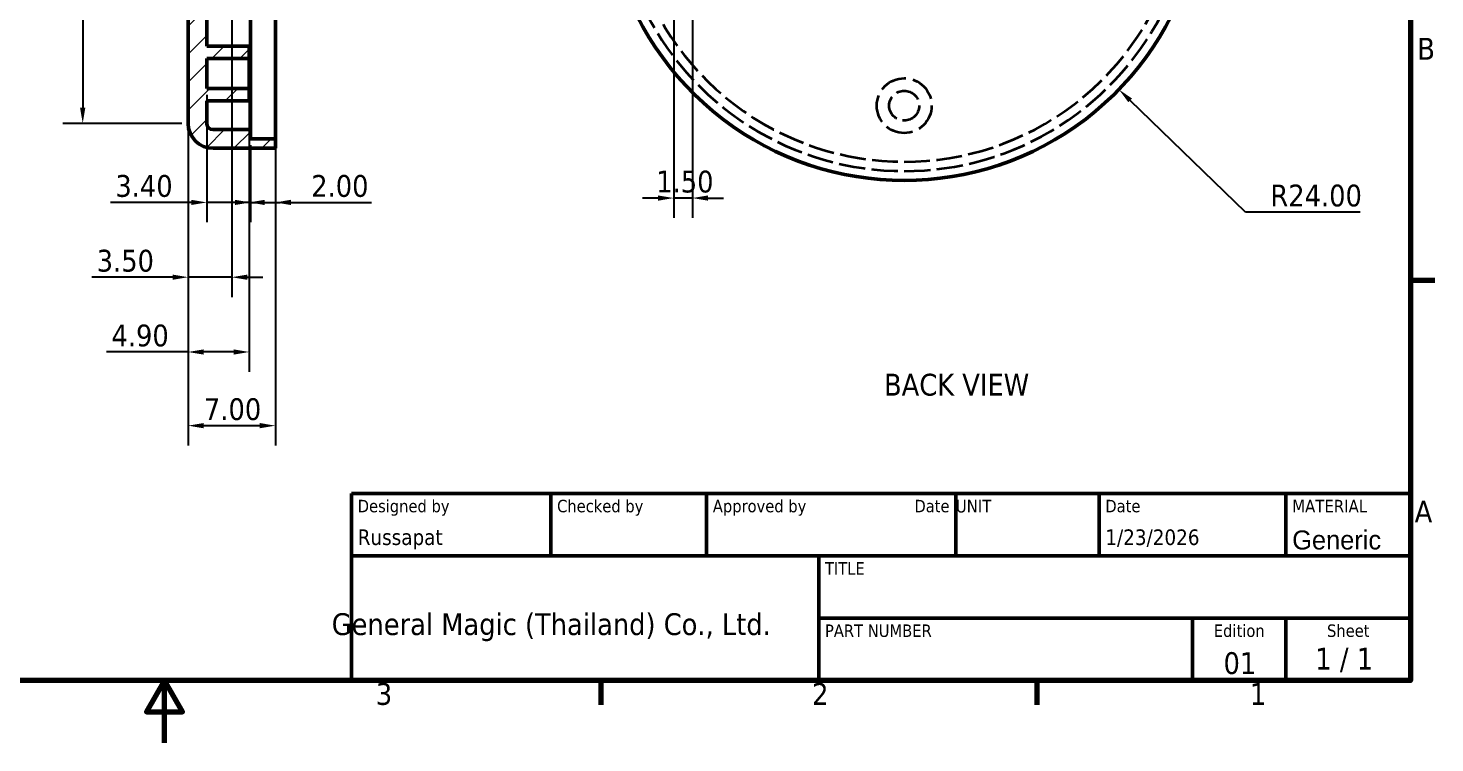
# Model space of a CAD drawing. Header units: millimetres. Extents: x 0 to 210, y 0 to 149.
# Drawn here: x 94 to 206.9, y 0 to 57.3 of the extents above; entities that cross this region are included whole.
import ezdxf
from ezdxf.enums import TextEntityAlignment as Align

# ---------------------------------------------------------------- set-up
doc = ezdxf.new("R2018")
doc.units = ezdxf.units.MM
doc.header["$LTSCALE"] = 0.5
doc.linetypes.add('DASHED', pattern=[0.2068, 0.1655, -0.0413])
for name, color, linetype, lineweight in [('Border (ISO)', 7, 'Continuous', 70), ('Dimension (ISO)', 7, 'Continuous', 25), ('Hatch (ISO)', 7, 'Continuous', 18), ('Hidden (ISO)', 7, 'DASHED', 35), ('Symbol (ISO)', 7, 'Continuous', 25), ('Title (ISO)', 7, 'Continuous', 50), ('Visible (ISO)', 7, 'Continuous', 50)]:
    doc.layers.add(name, color=color, linetype=linetype, lineweight=lineweight)
doc.styles.add('Note Text (ISO)', font='tahoma.ttf')
doc.styles.add('Text Style35', font='tahoma.ttf')
doc.styles.add('Text Style39', font='tahoma.ttf')
doc.styles.add('Text Style41', font='tahoma.ttf')
doc.dimstyles.new('Default (ISO)', dxfattribs={"dimscale": 0.5, "dimtxt": 3.5, "dimasz": 2.5, "dimexe": 3.175, "dimexo": 1, "dimgap": 0.762, "dimtad": 1, "dimtoh": 1, "dimzin": 0, "dimdsep": 46, "dimtxsty": 'Note Text (ISO)', "dimcen": 0.09, "dimdle": 10, "dimclrd": 256, "dimclre": 256, "dimclrt": 256, "dimazin": 0, "dimtfac": 1.001486, "dimtmove": 0, "dimatfit": 3, "dimfxl": 0, "dimtolj": 1, "dimtzin": 0, "dimlwd": -1, "dimlwe": -1, "dimarcsym": 0})

# ---------------------------------------------------------------- blocks, each defined once
blk = doc.blocks.new('Borders Default Border')
at = {"layer": 'Border (ISO)'}
for p, q in [((410, 74.25), (413.9, 74.25)), ((280, 10), (280, 6.1)), ((350, 10), (350, 6.1))]:
    blk.add_line(p, q, dxfattribs=at)
at = {"layer": 'Border (ISO)', "flags": 128}
for points in [[(10, 10), (10, 287), (410, 287), (410, 10), (10, 10)], [(210, 0), (210, 10), (207.11, 5), (212.89, 5), (210, 10)]]:
    blk.add_lwpolyline(points, dxfattribs=at)
at = {"layer": 'Border (ISO)', "char_height": 3.5, "attachment_point": 7, "style": 'Note Text (ISO)'}
for s, insert in [('B', (411.08, 109.63)), ('A', (410.66, 35.38)), ('3', (243.91, 6.03)), ('2', (313.94, 6.1)), ('1', (384.21, 6.1))]:
    blk.add_mtext(s, dxfattribs=dict(at, insert=insert))
blk = doc.blocks.new('Title Blocks ISO')
at = {"layer": 'Title (ISO)'}
for p, q in [((275.72, 130), (105.72, 130)), ((105.72, 130), (105.72, 100)), ((137.72, 120), (137.72, 130)), ((162.72, 120), (162.72, 130)), ((202.72, 120), (202.72, 130)), ((225.72, 120), (225.72, 130)), ((255.72, 120), (255.72, 130)), ((275.72, 100), (275.72, 130)), ((105.72, 120), (275.72, 120)), ((180.72, 120), (180.72, 100)), ((275.72, 110), (180.72, 110)), ((240.72, 100), (240.72, 110)), ((255.72, 100), (255.72, 110)), ((105.72, 100), (275.72, 100))]:
    blk.add_line(p, q, dxfattribs=at)
at = {"layer": 'Title (ISO)', "style": 'Text Style41'}
for s, p in [('Designed by', (106.72, 129)), ('Checked by', (138.72, 129)), ('Approved by', (163.72, 129)), ('Date', (226.72, 129))]:
    blk.add_text(s, height=2, dxfattribs=at).set_placement(p, align=Align.TOP_LEFT)
blk.add_text('Date', height=2, dxfattribs=at).set_placement((201.72, 129), align=Align.TOP_RIGHT)
for s, p in [('Edition', (248.22, 109)), ('Sheet', (265.72, 109))]:
    blk.add_text(s, height=2, dxfattribs=at).set_placement(p, align=Align.TOP_CENTER)
at = {"layer": 'Title (ISO)', "style": 'Note Text (ISO)'}
blk.add_text('1 / 1 ', height=3.5, dxfattribs=at).set_placement((265.72, 103.5), align=Align.MIDDLE_CENTER)
at = {"layer": 'Title (ISO)', "attachment_point": 1, "style": 'Note Text (ISO)'}
for s, insert, char_height in [('\\fTahoma|b0|i0;{\\H2.0300;UNIT}', (202.72, 129), 2.03), ('\\fTahoma|b0|i0;{\\H2.0300;MATERIAL}', (256.72, 129), 2.03), ('\\fTahoma|b0|i0;{\\H2.0000;TITLE}', (181.72, 119), 2), ('\\fTahoma|b0|i0;{\\H2.0000;PART NUMBER}', (181.72, 109), 2)]:
    blk.add_mtext(s, dxfattribs=dict(at, insert=insert, char_height=char_height))
at = {"layer": 'Title (ISO)', "insert": (137.79, 108.55), "char_height": 3.5, "width": 73.3779, "attachment_point": 5, "style": 'Note Text (ISO)'}
blk.add_mtext('\\fTahoma|b0|i0;General Magic (Thailand) Co., Ltd.', dxfattribs=at)
at = {"layer": 'Title (ISO)', "style": 'Text Style39'}
for tag, p in [('AUTHOR', (106.72, 121)), ('CHECKED_BY', (138.72, 121)), ('ENG_APPROVED_BY', (163.72, 121)), ('CREATION_DATE', (226.72, 121))]:
    blk.add_attdef(tag, text='', height=2.5, dxfattribs=at).set_placement(p, align=Align.BOTTOM_LEFT)
blk.add_attdef('ENG_APPROVAL_DATE', text='', height=2.5, dxfattribs=at).set_placement((201.72, 121), align=Align.BOTTOM_RIGHT)
at = {"layer": 'Title (ISO)', "style": 'Text Style35'}
blk.add_attdef('MATERIAL', text='', height=3.05, dxfattribs=at).set_placement((256.72, 124.08), align=Align.TOP_LEFT)
at = {"layer": 'Title (ISO)', "style": 'Note Text (ISO)'}
for tag, p in [('TITLE', (228.22, 115)), ('REVISION_NUMBER', (248.22, 103.5))]:
    blk.add_attdef(tag, text='', height=3.5, dxfattribs=at).set_placement(p, align=Align.MIDDLE_CENTER)
blk.add_attdef('PART_NUMBER', text='', height=3.5, dxfattribs=at).set_placement((181.72, 105), align=Align.MIDDLE_LEFT)
blk = doc.blocks.new('*D11')
at = {"layer": 'Defpoints', "color": 0, "transparency": 16777216}
for p in [(110.39, 61.7), (106.89, 49.7), (106.89, 37.36)]:
    blk.add_point(p, dxfattribs=at)
at = {"layer": 'Dimension (ISO)', "transparency": 16777216}
for p, q in [((110.39, 61.2), (110.39, 35.77)), ((106.89, 49.2), (106.89, 35.77)), ((105.64, 37.36), (99.17, 37.36)), ((110.39, 37.36), (106.89, 37.36)), ((111.64, 37.36), (112.89, 37.36))]:
    blk.add_line(p, q, dxfattribs=at)
for points in [[(105.64, 37.57), (105.64, 37.15), (106.89, 37.36)], [(111.64, 37.57), (111.64, 37.15), (110.39, 37.36)]]:
    blk.add_solid(points, dxfattribs=at)
at = {"layer": 'Dimension (ISO)', "transparency": 16777216, "insert": (99.55, 39.56), "char_height": 1.75, "attachment_point": 1, "style": 'Note Text (ISO)'}
blk.add_mtext('\\A1;3.50', dxfattribs=at)
blk = doc.blocks.new('*D12')
at = {"layer": 'Defpoints', "color": 0, "transparency": 16777216}
for p in [(111.79, 52.5), (106.89, 49.7), (106.89, 31.36)]:
    blk.add_point(p, dxfattribs=at)
at = {"layer": 'Dimension (ISO)', "transparency": 16777216}
for p, q in [((111.79, 52), (111.79, 29.77)), ((106.89, 49.2), (106.89, 29.77)), ((106.89, 31.36), (100.35, 31.36)), ((110.54, 31.36), (108.14, 31.36))]:
    blk.add_line(p, q, dxfattribs=at)
for points in [[(108.14, 31.57), (108.14, 31.15), (106.89, 31.36)], [(110.54, 31.57), (110.54, 31.15), (111.79, 31.36)]]:
    blk.add_solid(points, dxfattribs=at)
at = {"layer": 'Dimension (ISO)', "transparency": 16777216, "insert": (100.74, 33.56), "char_height": 1.75, "attachment_point": 1, "style": 'Note Text (ISO)'}
blk.add_mtext('\\A1;4.90', dxfattribs=at)
blk = doc.blocks.new('*D23')
at = {"layer": 'Defpoints', "color": 0, "transparency": 16777216}
for p in [(108.39, 52.5), (111.79, 52.5), (108.39, 43.36)]:
    blk.add_point(p, dxfattribs=at)
at = {"layer": 'Dimension (ISO)', "transparency": 16777216}
for p, q in [((108.39, 52), (108.39, 41.77)), ((111.79, 52), (111.79, 41.77)), ((107.14, 43.36), (100.67, 43.36)), ((111.79, 43.36), (108.39, 43.36)), ((113.04, 43.36), (114.29, 43.36))]:
    blk.add_line(p, q, dxfattribs=at)
for points in [[(107.14, 43.57), (107.14, 43.15), (108.39, 43.36)], [(113.04, 43.57), (113.04, 43.15), (111.79, 43.36)]]:
    blk.add_solid(points, dxfattribs=at)
at = {"layer": 'Dimension (ISO)', "transparency": 16777216, "insert": (101.05, 45.56), "char_height": 1.75, "attachment_point": 1, "style": 'Note Text (ISO)'}
blk.add_mtext('\\A1;3.40', dxfattribs=at)
blk = doc.blocks.new('*D24')
at = {"layer": 'Defpoints', "color": 0, "transparency": 16777216}
for p in [(111.89, 48.45), (113.89, 48.45), (111.89, 43.36)]:
    blk.add_point(p, dxfattribs=at)
at = {"layer": 'Dimension (ISO)', "transparency": 16777216}
for p, q in [((111.89, 47.95), (111.89, 41.77)), ((113.89, 47.95), (113.89, 41.77)), ((110.64, 43.36), (109.39, 43.36)), ((111.89, 43.36), (113.89, 43.36)), ((115.14, 43.36), (121.6, 43.36))]:
    blk.add_line(p, q, dxfattribs=at)
for points in [[(110.64, 43.57), (110.64, 43.15), (111.89, 43.36)], [(115.14, 43.57), (115.14, 43.15), (113.89, 43.36)]]:
    blk.add_solid(points, dxfattribs=at)
at = {"layer": 'Dimension (ISO)', "transparency": 16777216, "insert": (116.77, 45.56), "char_height": 1.75, "attachment_point": 1, "style": 'Note Text (ISO)'}
blk.add_mtext('\\A1;2.00', dxfattribs=at)
blk = doc.blocks.new('*D25')
at = {"layer": 'Defpoints', "color": 0, "transparency": 16777216}
for p in [(145.86, 65.12), (147.36, 65.12), (145.86, 43.71)]:
    blk.add_point(p, dxfattribs=at)
at = {"layer": 'Dimension (ISO)', "transparency": 16777216}
for p, q in [((145.86, 64.62), (145.86, 42.12)), ((147.36, 64.62), (147.36, 42.12)), ((144.61, 43.71), (143.36, 43.71)), ((147.36, 43.71), (145.86, 43.71)), ((148.61, 43.71), (149.86, 43.71))]:
    blk.add_line(p, q, dxfattribs=at)
for points in [[(144.61, 43.92), (144.61, 43.5), (145.86, 43.71)], [(148.61, 43.92), (148.61, 43.5), (147.36, 43.71)]]:
    blk.add_solid(points, dxfattribs=at)
at = {"layer": 'Dimension (ISO)', "transparency": 16777216, "insert": (144.46, 45.91), "char_height": 1.75, "attachment_point": 1, "style": 'Note Text (ISO)'}
blk.add_mtext('\\A1;1.50', dxfattribs=at)
blk = doc.blocks.new('*D28')
at = {"layer": 'Defpoints', "color": 0, "transparency": 16777216}
for p in [(164.36, 69.12), (181.59, 52.42)]:
    blk.add_point(p, dxfattribs=at)
at = {"layer": 'Dimension (ISO)', "transparency": 16777216}
for p, q in [((191.74, 42.59), (182.49, 51.55)), ((200.96, 42.59), (191.74, 42.59))]:
    blk.add_line(p, q, dxfattribs=at)
blk.add_solid([(182.64, 51.7), (182.35, 51.4), (181.59, 52.42)], dxfattribs=at)
at = {"layer": 'Dimension (ISO)', "transparency": 16777216, "insert": (193.75, 44.79), "char_height": 1.75, "attachment_point": 1, "style": 'Note Text (ISO)'}
blk.add_mtext('\\A1;R24.00', dxfattribs=at)
blk = doc.blocks.new('*D37')
at = {"layer": 'Defpoints', "color": 0, "transparency": 16777216}
for p in [(106.89, 93.7), (98.43, 49.7), (106.89, 49.7)]:
    blk.add_point(p, dxfattribs=at)
at = {"layer": 'Dimension (ISO)', "transparency": 16777216}
for p, q in [((106.39, 93.7), (96.84, 93.7)), ((98.43, 92.45), (98.43, 50.95)), ((106.39, 49.7), (96.84, 49.7))]:
    blk.add_line(p, q, dxfattribs=at)
for points in [[(98.22, 92.45), (98.64, 92.45), (98.43, 93.7)], [(98.22, 50.95), (98.64, 50.95), (98.43, 49.7)]]:
    blk.add_solid(points, dxfattribs=at)
at = {"layer": 'Dimension (ISO)', "transparency": 16777216, "insert": (96.23, 68.78), "char_height": 1.75, "attachment_point": 1, "rotation": 90, "style": 'Note Text (ISO)'}
blk.add_mtext('\\A1;44.00', dxfattribs=at)
blk = doc.blocks.new('*D38')
at = {"layer": 'Defpoints', "color": 0, "transparency": 16777216}
for p in [(106.89, 49.7), (113.89, 48.45), (113.89, 25.45)]:
    blk.add_point(p, dxfattribs=at)
at = {"layer": 'Dimension (ISO)', "transparency": 16777216}
for p, q in [((106.89, 49.2), (106.89, 23.86)), ((113.89, 47.95), (113.89, 23.86)), ((108.14, 25.45), (112.64, 25.45))]:
    blk.add_line(p, q, dxfattribs=at)
for points in [[(108.14, 25.66), (108.14, 25.24), (106.89, 25.45)], [(112.64, 25.66), (112.64, 25.24), (113.89, 25.45)]]:
    blk.add_solid(points, dxfattribs=at)
at = {"layer": 'Dimension (ISO)', "transparency": 16777216, "insert": (108.16, 27.65), "char_height": 1.75, "attachment_point": 1, "style": 'Note Text (ISO)'}
blk.add_mtext('\\A1;7.00', dxfattribs=at)

msp = doc.modelspace()

# ---------------------------------------------------------------- hatches: boundary and pattern name
at = {"layer": 'Hatch (ISO)'}
h = msp.add_hatch(dxfattribs=at)
h.set_pattern_fill('ANSI31', color=256, scale=12.7, style=0)
h.set_pattern_definition([(45, (0, 0), (-1.122532, 1.122532), [])])
edge = h.paths.add_edge_path()
edge.add_line((111.792, 52.5012), (108.392, 52.5012))
edge.add_line((108.392, 52.5012), (108.392, 54.9012))
edge.add_line((108.392, 54.9012), (111.792, 54.9012))
edge.add_line((111.792, 54.9012), (111.792, 55.9012))
edge.add_line((111.792, 55.9012), (108.392, 55.9012))
edge.add_line((108.392, 55.9012), (108.392, 60.7012))
edge.add_line((108.392, 60.7012), (110.392, 60.7012))
edge.add_line((110.392, 60.7012), (110.392, 61.7012))
edge.add_line((110.392, 61.7012), (108.392, 61.7012))
edge.add_line((108.392, 61.7012), (108.392, 64.7012))
edge.add_line((108.392, 64.7012), (110.392, 64.7012))
edge.add_line((110.392, 64.7012), (110.392, 65.7012))
edge.add_line((110.392, 65.7012), (108.392, 65.7012))
edge.add_line((108.392, 65.7012), (108.392, 77.7012))
edge.add_line((108.392, 77.7012), (110.392, 77.7012))
edge.add_line((110.392, 77.7012), (110.392, 78.7012))
edge.add_line((110.392, 78.7012), (108.392, 78.7012))
edge.add_line((108.392, 78.7012), (108.392, 81.7012))
edge.add_line((108.392, 81.7012), (110.392, 81.7012))
edge.add_line((110.392, 81.7012), (110.392, 82.7012))
edge.add_line((110.392, 82.7012), (108.392, 82.7012))
edge.add_line((108.392, 82.7012), (108.392, 93.7012))
edge.add_ellipse((108.892, 93.7012), major_axis=(0, 0.5), ratio=1, start_angle=0, end_angle=90, ccw=False)
edge.add_line((108.892, 94.2012), (111.892, 94.2012))
edge.add_line((111.892, 94.2012), (111.892, 94.9512))
edge.add_line((111.892, 94.9512), (113.892, 94.9512))
edge.add_line((113.892, 94.9512), (113.892, 95.7012))
edge.add_line((113.892, 95.7012), (108.892, 95.7012))
edge.add_ellipse((108.892, 93.7012), major_axis=(-2, 0), ratio=1, start_angle=270, end_angle=360)
edge.add_line((106.892, 93.7012), (106.892, 49.7012))
edge.add_ellipse((108.892, 49.7012), major_axis=(0, -2), ratio=1, start_angle=270, end_angle=360)
edge.add_line((108.892, 47.7012), (113.892, 47.7012))
edge.add_line((113.892, 47.7012), (113.892, 48.4512))
edge.add_line((113.892, 48.4512), (111.892, 48.4512))
edge.add_line((111.892, 48.4512), (111.892, 49.2012))
edge.add_line((111.892, 49.2012), (108.892, 49.2012))
edge.add_ellipse((108.892, 49.7012), major_axis=(-0.5, 0), ratio=1, start_angle=0, end_angle=90, ccw=False)
edge.add_line((108.392, 49.7012), (108.392, 51.5012))
edge.add_line((108.392, 51.5012), (111.792, 51.5012))
edge.add_line((111.792, 51.5012), (111.792, 52.5012))

# ---------------------------------------------------------------- linework, layer by layer
at = {"layer": 'Hidden (ISO)', "ltscale": 26.736959}
msp.add_circle((164.3598, 51.124), 2.2, dxfattribs=at)
at = {"layer": 'Hidden (ISO)', "ltscale": 24.306326}
msp.add_circle((164.3598, 51.124), 1.2, dxfattribs=at)
at = {"layer": 'Hidden (ISO)', "ltscale": 25.045532}
msp.add_arc((164.3598, 69.124), 22.5, 157.891168, 22.108832, dxfattribs=at)
at = {"layer": 'Hidden (ISO)', "ltscale": 25.425459}
msp.add_arc((164.3598, 69.124), 23.25, 172.819244, 7.180756, dxfattribs=at)
at = {"layer": 'Visible (ISO)'}
for p, q in [((106.892, 93.7012), (106.892, 49.7012)), ((113.892, 74.6075), (113.892, 48.4512)), ((111.892, 49.2012), (111.892, 74.5137)), ((108.392, 55.9012), (108.392, 60.7012)), ((111.792, 55.9012), (108.392, 55.9012)), ((111.792, 54.9012), (111.792, 55.9012)), ((108.392, 52.5012), (108.392, 54.9012)), ((108.392, 54.9012), (111.792, 54.9012)), ((111.792, 52.5012), (111.792, 54.9012)), ((111.792, 52.5012), (108.392, 52.5012)), ((111.792, 51.5012), (111.792, 52.5012)), ((108.392, 49.7012), (108.392, 51.5012)), ((108.392, 51.5012), (111.792, 51.5012)), ((111.892, 49.2012), (108.892, 49.2012)), ((111.892, 48.4512), (111.892, 49.2012)), ((108.892, 47.7012), (113.892, 47.7012)), ((113.892, 48.4512), (111.892, 48.4512)), ((113.892, 47.7012), (113.892, 48.4512))]:
    msp.add_line(p, q, dxfattribs=at)
for centre, radius, start, end in [((164.3598, 69.124), 24, 157.891168, 22.108832), ((108.892, 49.7012), 2, 180, 270), ((108.892, 49.7012), 0.5, 180, 270)]:
    msp.add_arc(centre, radius, start, end, dxfattribs=at)

# ---------------------------------------------------------------- block references
at = {"xscale": 0.5, "yscale": 0.5, "zscale": 0.5}
msp.add_blockref('Borders Default Border', (0, 0), dxfattribs=at)
ref = msp.add_blockref('Title Blocks ISO', (67.1399, -45), dxfattribs=dict(xscale=0.5, yscale=0.5, zscale=0.5))
ref.add_attrib('AUTHOR', 'Russapat', dxfattribs={"layer": 'Title (ISO)', "height": 1.25, "style": 'Text Style39'}).set_placement((120.5, 15.5), align=Align.BOTTOM_LEFT)
ref.add_attrib('CREATION_DATE', '1/23/2026', dxfattribs={"layer": 'Title (ISO)', "height": 1.25, "style": 'Text Style39'}).set_placement((180.5, 15.5), align=Align.BOTTOM_LEFT)
lines = msp.add_mtext('Generic', dxfattribs={"layer": 'Title (ISO)', "insert": (195.5, 17.0393), "char_height": 1.524, "attachment_point": 1, "style": 'Text Style35'})
ref.add_attrib('MATERIAL', '', (195.5, 17.0393)).embed_mtext(lines)

# ---------------------------------------------------------------- texts
at = {"layer": 'Symbol (ISO)', "char_height": 1.75, "attachment_point": 1, "style": 'Note Text (ISO)'}
for s, insert, width in [('\\fTahoma|b0|i0;BACK VIEW', (162.741, 29.6124), 12.327999), ('\\fTahoma|b0|i0;01', (189.99, 7.2737), 2.626418)]:
    msp.add_mtext(s, dxfattribs=dict(at, insert=insert, width=width))

# ---------------------------------------------------------------- dimensions: what is measured, and where the dimension line sits
at = {"layer": 'Dimension (ISO)'}
for base, p1, p2, angle, override, picture, middle in [((98.4303, 49.7012), (106.892, 93.7012), (106.892, 49.7012), 90, {"dimgap": 0.762, "dimtoh": 0, "dimdec": 2, "dimtol": 0, "dimlim": 0, "dimtp": 0, "dimtm": 0, "dimtdec": 2, "dimtofl": 0, "dimatfit": 1}, '*D37', (98.4303, 71.7012)), ((145.8598, 43.7086), (147.3598, 65.124), (145.8598, 65.124), 180, {"dimgap": 0.762, "dimtoh": 0, "dimdec": 2, "dimtol": 0, "dimlim": 0, "dimtp": 0, "dimtm": 0, "dimtdec": 2, "dimtofl": 1, "dimatfit": 1}, '*D25', (146.6098, 43.7086)), ((106.892, 31.3606), (111.792, 52.5012), (106.892, 49.7012), 180, {"dimgap": 0.762, "dimtoh": 0, "dimdec": 2, "dimtol": 0, "dimlim": 0, "dimtp": 0, "dimtm": 0, "dimtdec": 2, "dimtofl": 0, "dimatfit": 2}, '*D12', (102.998, 31.3606)), ((108.392, 43.3606), (111.792, 52.5012), (108.392, 52.5012), 180, {"dimgap": 0.762, "dimtoh": 0, "dimdec": 2, "dimtol": 0, "dimlim": 0, "dimtp": 0, "dimtm": 0, "dimtdec": 2, "dimtofl": 1, "dimatfit": 1}, '*D23', (103.2815, 43.3606)), ((113.892, 25.4512), (106.892, 49.7012), (113.892, 48.4512), 180, {"dimgap": 0.762, "dimtoh": 0, "dimdec": 2, "dimtol": 0, "dimlim": 0, "dimtp": 0, "dimtm": 0, "dimtdec": 2, "dimtofl": 0, "dimatfit": 1}, '*D38', (110.392, 25.4512)), ((111.892, 43.3606), (113.892, 48.4512), (111.892, 48.4512), 180, {"dimgap": 0.762, "dimtoh": 0, "dimdec": 2, "dimtol": 0, "dimlim": 0, "dimtp": 0, "dimtm": 0, "dimtdec": 2, "dimtofl": 1, "dimatfit": 1}, '*D24', (118.9955, 43.3606))]:
    dim = msp.add_linear_dim(base=base, p1=p1, p2=p2, angle=angle, dimstyle='Default (ISO)', override=override, dxfattribs=at)
    dim.commit()
    dim.dimension.update_dxf_attribs({"geometry": picture, "text_midpoint": middle, "dimtype": 160})
dim = msp.add_radius_dim(center=(164.3598, 69.124), mpoint=(181.5936, 52.4207), dimstyle='Default (ISO)', override={"dimgap": 0.762, "dimtih": 1, "dimdec": 2, "dimlfac": 1, "dimcen": 0, "dimtol": 0, "dimlim": 0, "dimtp": 0, "dimtm": 0, "dimtdec": 2, "dimtofl": 0}, dxfattribs=at)
dim.commit()
dim.dimension.update_dxf_attribs({"geometry": '*D28', "text_midpoint": (197.3545, 42.5906), "dimtype": 164})
dim = msp.add_linear_dim(base=(106.892, 37.3606), p1=(110.392, 61.7012), p2=(106.892, 49.7012), dimstyle='Default (ISO)', override={"dimgap": 0.762, "dimtoh": 0, "dimdec": 2, "dimtol": 0, "dimlim": 0, "dimtp": 0, "dimtm": 0, "dimtdec": 2, "dimtofl": 1, "dimatfit": 1}, dxfattribs=at)
dim.commit()
dim.dimension.update_dxf_attribs({"geometry": '*D11', "text_midpoint": (101.7815, 37.3606), "dimtype": 160})

doc.saveas('drawing.dxf')
